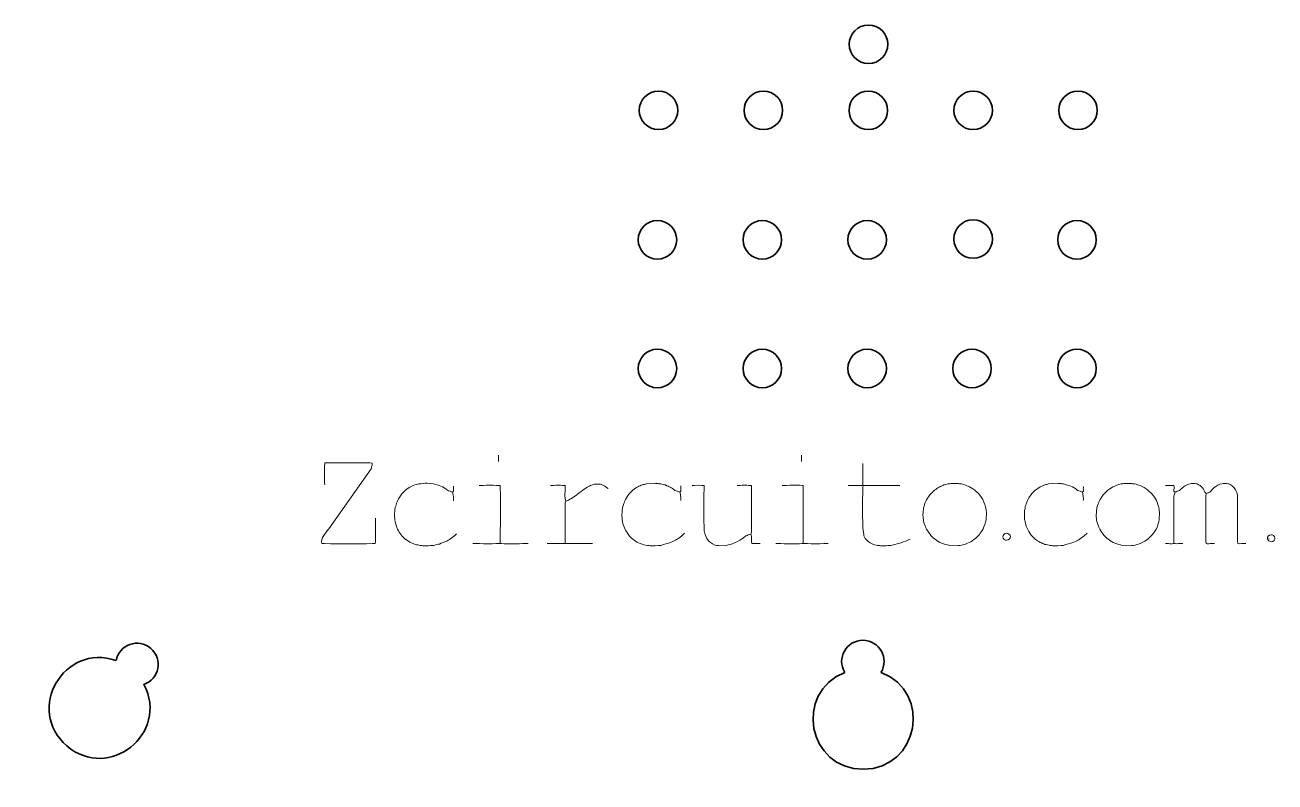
# Model space of a CAD drawing. Header units: millimetres. Extents: x -142 to 80, y -99 to 99.
# Drawn here: x -82.96 to -50.5, y 33.03 to 52.67 of the extents above; entities that cross this region are included whole.
import ezdxf

# ---------------------------------------------------------------- set-up
doc = ezdxf.new("R2010")
doc.units = ezdxf.units.MM
doc.header["$MEASUREMENT"] = 0
doc.layers.add('Layer 1', color=7, linetype='Continuous')

msp = doc.modelspace()

# ---------------------------------------------------------------- linework, layer by layer
at = {"layer": 'Layer 1', "color": 5, "lineweight": 35}
for points, knots in [([(-61.0574, 52.6717), (-61.3336, 52.6715), (-61.5573, 52.4476), (-61.5571, 52.1714), (-61.5571, 52.1714), (-61.5569, 51.8953), (-61.3329, 51.6716), (-61.0567, 51.6718), (-61.0567, 51.6718), (-60.7805, 51.6719), (-60.5568, 51.896), (-60.557, 52.1721), (-60.557, 52.1721), (-60.5572, 52.4483), (-60.7812, 52.6718), (-61.0574, 52.6717)], [0, 0, 0, 0, 0.2, 0.2, 0.2, 0.2, 0.4, 0.4, 0.4, 0.4, 0.6, 0.6, 0.6, 0.6, 1, 1, 1, 1]), ([(-66.5098, 49.957), (-66.2337, 49.957), (-66.0098, 50.1809), (-66.0098, 50.457), (-66.0098, 50.457), (-66.0098, 50.7332), (-66.2337, 50.957), (-66.5098, 50.957), (-66.5098, 50.957), (-66.786, 50.957), (-67.0098, 50.7332), (-67.0098, 50.457), (-67.0098, 50.457), (-67.0098, 50.1809), (-66.786, 49.957), (-66.5098, 49.957)], [0, 0, 0, 0, 0.2, 0.2, 0.2, 0.2, 0.4, 0.4, 0.4, 0.4, 0.6, 0.6, 0.6, 0.6, 1, 1, 1, 1]), ([(-63.7864, 49.957), (-63.5103, 49.957), (-63.2864, 50.1809), (-63.2864, 50.457), (-63.2864, 50.457), (-63.2864, 50.7332), (-63.5103, 50.957), (-63.7864, 50.957), (-63.7864, 50.957), (-64.0625, 50.957), (-64.2864, 50.7332), (-64.2864, 50.457), (-64.2864, 50.457), (-64.2864, 50.1809), (-64.0625, 49.957), (-63.7864, 49.957)], [0, 0, 0, 0, 0.2, 0.2, 0.2, 0.2, 0.4, 0.4, 0.4, 0.4, 0.6, 0.6, 0.6, 0.6, 1, 1, 1, 1]), ([(-61.063, 49.957), (-60.7869, 49.957), (-60.563, 50.1809), (-60.563, 50.457), (-60.563, 50.457), (-60.563, 50.7332), (-60.7869, 50.957), (-61.063, 50.957), (-61.063, 50.957), (-61.3391, 50.957), (-61.563, 50.7332), (-61.563, 50.457), (-61.563, 50.457), (-61.563, 50.1809), (-61.3391, 49.957), (-61.063, 49.957)], [0, 0, 0, 0, 0.2, 0.2, 0.2, 0.2, 0.4, 0.4, 0.4, 0.4, 0.6, 0.6, 0.6, 0.6, 1, 1, 1, 1]), ([(-58.3395, 49.957), (-58.0633, 49.957), (-57.8395, 50.1809), (-57.8395, 50.457), (-57.8395, 50.457), (-57.8395, 50.7332), (-58.0633, 50.957), (-58.3395, 50.957), (-58.3395, 50.957), (-58.6157, 50.957), (-58.8396, 50.7332), (-58.8396, 50.457), (-58.8396, 50.457), (-58.8396, 50.1809), (-58.6157, 49.957), (-58.3395, 49.957)], [0, 0, 0, 0, 0.2, 0.2, 0.2, 0.2, 0.4, 0.4, 0.4, 0.4, 0.6, 0.6, 0.6, 0.6, 1, 1, 1, 1]), ([(-55.6161, 49.957), (-55.3399, 49.957), (-55.116, 50.1809), (-55.116, 50.457), (-55.116, 50.457), (-55.116, 50.7332), (-55.3399, 50.957), (-55.6161, 50.957), (-55.6161, 50.957), (-55.8922, 50.957), (-56.116, 50.7332), (-56.116, 50.457), (-56.116, 50.457), (-56.116, 50.1809), (-55.8922, 49.957), (-55.6161, 49.957)], [0, 0, 0, 0, 0.2, 0.2, 0.2, 0.2, 0.4, 0.4, 0.4, 0.4, 0.6, 0.6, 0.6, 0.6, 1, 1, 1, 1]), ([(-66.5379, 46.5968), (-66.2618, 46.5968), (-66.038, 46.8206), (-66.038, 47.0968), (-66.038, 47.0968), (-66.038, 47.3729), (-66.2618, 47.5968), (-66.5379, 47.5968), (-66.5379, 47.5968), (-66.8141, 47.5968), (-67.0379, 47.3729), (-67.0379, 47.0968), (-67.0379, 47.0968), (-67.0379, 46.8206), (-66.8141, 46.5968), (-66.5379, 46.5968)], [0, 0, 0, 0, 0.2, 0.2, 0.2, 0.2, 0.4, 0.4, 0.4, 0.4, 0.6, 0.6, 0.6, 0.6, 1, 1, 1, 1]), ([(-63.8145, 46.5968), (-63.5384, 46.5968), (-63.3145, 46.8206), (-63.3145, 47.0968), (-63.3145, 47.0968), (-63.3145, 47.3729), (-63.5384, 47.5968), (-63.8145, 47.5968), (-63.8145, 47.5968), (-64.0907, 47.5968), (-64.3145, 47.3729), (-64.3145, 47.0968), (-64.3145, 47.0968), (-64.3145, 46.8206), (-64.0907, 46.5968), (-63.8145, 46.5968)], [0, 0, 0, 0, 0.2, 0.2, 0.2, 0.2, 0.4, 0.4, 0.4, 0.4, 0.6, 0.6, 0.6, 0.6, 1, 1, 1, 1]), ([(-61.0911, 46.5968), (-60.8149, 46.5968), (-60.5911, 46.8206), (-60.5911, 47.0968), (-60.5911, 47.0968), (-60.5911, 47.3729), (-60.8149, 47.5968), (-61.0911, 47.5968), (-61.0911, 47.5968), (-61.3672, 47.5968), (-61.5911, 47.3729), (-61.5911, 47.0968), (-61.5911, 47.0968), (-61.5911, 46.8206), (-61.3672, 46.5968), (-61.0911, 46.5968)], [0, 0, 0, 0, 0.2, 0.2, 0.2, 0.2, 0.4, 0.4, 0.4, 0.4, 0.6, 0.6, 0.6, 0.6, 1, 1, 1, 1]), ([(-58.3395, 46.6167), (-58.0633, 46.6167), (-57.8395, 46.8406), (-57.8395, 47.1167), (-57.8395, 47.1167), (-57.8395, 47.3928), (-58.0633, 47.6167), (-58.3395, 47.6167), (-58.3395, 47.6167), (-58.6157, 47.6167), (-58.8396, 47.3928), (-58.8396, 47.1167), (-58.8396, 47.1167), (-58.8396, 46.8406), (-58.6157, 46.6167), (-58.3395, 46.6167)], [0, 0, 0, 0, 0.2, 0.2, 0.2, 0.2, 0.4, 0.4, 0.4, 0.4, 0.6, 0.6, 0.6, 0.6, 1, 1, 1, 1]), ([(-55.6442, 46.5968), (-55.368, 46.5968), (-55.1441, 46.8206), (-55.1441, 47.0968), (-55.1441, 47.0968), (-55.1441, 47.3729), (-55.368, 47.5968), (-55.6442, 47.5968), (-55.6442, 47.5968), (-55.9203, 47.5968), (-56.1442, 47.3729), (-56.1442, 47.0968), (-56.1442, 47.0968), (-56.1442, 46.8206), (-55.9203, 46.5968), (-55.6442, 46.5968)], [0, 0, 0, 0, 0.2, 0.2, 0.2, 0.2, 0.4, 0.4, 0.4, 0.4, 0.6, 0.6, 0.6, 0.6, 1, 1, 1, 1]), ([(-66.5379, 43.2565), (-66.2618, 43.2565), (-66.038, 43.4803), (-66.038, 43.7565), (-66.038, 43.7565), (-66.038, 44.0326), (-66.2618, 44.2564), (-66.5379, 44.2564), (-66.5379, 44.2564), (-66.8141, 44.2564), (-67.0379, 44.0326), (-67.0379, 43.7565), (-67.0379, 43.7565), (-67.0379, 43.4803), (-66.8141, 43.2565), (-66.5379, 43.2565)], [0, 0, 0, 0, 0.2, 0.2, 0.2, 0.2, 0.4, 0.4, 0.4, 0.4, 0.6, 0.6, 0.6, 0.6, 1, 1, 1, 1]), ([(-63.8145, 43.2565), (-63.5384, 43.2565), (-63.3145, 43.4803), (-63.3145, 43.7565), (-63.3145, 43.7565), (-63.3145, 44.0326), (-63.5384, 44.2564), (-63.8145, 44.2564), (-63.8145, 44.2564), (-64.0907, 44.2564), (-64.3145, 44.0326), (-64.3145, 43.7565), (-64.3145, 43.7565), (-64.3145, 43.4803), (-64.0907, 43.2565), (-63.8145, 43.2565)], [0, 0, 0, 0, 0.2, 0.2, 0.2, 0.2, 0.4, 0.4, 0.4, 0.4, 0.6, 0.6, 0.6, 0.6, 1, 1, 1, 1]), ([(-61.0911, 43.2565), (-60.8149, 43.2565), (-60.5911, 43.4803), (-60.5911, 43.7565), (-60.5911, 43.7565), (-60.5911, 44.0326), (-60.8149, 44.2564), (-61.0911, 44.2564), (-61.0911, 44.2564), (-61.3672, 44.2564), (-61.5911, 44.0326), (-61.5911, 43.7565), (-61.5911, 43.7565), (-61.5911, 43.4803), (-61.3672, 43.2565), (-61.0911, 43.2565)], [0, 0, 0, 0, 0.2, 0.2, 0.2, 0.2, 0.4, 0.4, 0.4, 0.4, 0.6, 0.6, 0.6, 0.6, 1, 1, 1, 1]), ([(-58.3676, 43.2565), (-58.0914, 43.2565), (-57.8676, 43.4803), (-57.8676, 43.7565), (-57.8676, 43.7565), (-57.8676, 44.0326), (-58.0914, 44.2564), (-58.3676, 44.2564), (-58.3676, 44.2564), (-58.6438, 44.2564), (-58.8677, 44.0326), (-58.8677, 43.7565), (-58.8677, 43.7565), (-58.8677, 43.4803), (-58.6438, 43.2565), (-58.3676, 43.2565)], [0, 0, 0, 0, 0.2, 0.2, 0.2, 0.2, 0.4, 0.4, 0.4, 0.4, 0.6, 0.6, 0.6, 0.6, 1, 1, 1, 1]), ([(-55.6442, 43.2565), (-55.368, 43.2565), (-55.1441, 43.4803), (-55.1441, 43.7565), (-55.1441, 43.7565), (-55.1441, 44.0326), (-55.368, 44.2564), (-55.6442, 44.2564), (-55.6442, 44.2564), (-55.9203, 44.2564), (-56.1442, 44.0326), (-56.1442, 43.7565), (-56.1442, 43.7565), (-56.1442, 43.4803), (-55.9203, 43.2565), (-55.6442, 43.2565)], [0, 0, 0, 0, 0.2, 0.2, 0.2, 0.2, 0.4, 0.4, 0.4, 0.4, 0.6, 0.6, 0.6, 0.6, 1, 1, 1, 1]), ([(-80.5944, 36.1757), (-81.9502, 36.6501), (-82.9605, 34.8996), (-81.8715, 33.963), (-81.8715, 33.963), (-80.7825, 33.0264), (-79.2029, 34.2873), (-79.8749, 35.5569), (-79.8749, 35.5569), (-79.4729, 35.6947), (-79.3724, 36.217), (-79.6947, 36.4941), (-79.6947, 36.4941), (-80.0169, 36.7712), (-80.5182, 36.5938), (-80.5944, 36.1757)], [0, 0, 0, 0, 0.2, 0.2, 0.2, 0.2, 0.4, 0.4, 0.4, 0.4, 0.6, 0.6, 0.6, 0.6, 1, 1, 1, 1]), ([(-60.7338, 35.8674), (-60.5108, 36.2333), (-60.7734, 36.7025), (-61.202, 36.7036), (-61.202, 36.7036), (-61.6305, 36.7048), (-61.8958, 36.2371), (-61.6747, 35.87)], [0, 0, 0, 0, 0.3333333, 0.3333333, 0.3333333, 0.3333333, 1, 1, 1, 1]), ([(-60.7292, 35.87), (-59.3864, 35.3529), (-59.7539, 33.3607), (-61.1927, 33.3568), (-61.1927, 33.3568), (-62.6317, 33.3529), (-63.01, 35.3431), (-61.6701, 35.8674)], [0, 0, 0, 0, 0.3333333, 0.3333333, 0.3333333, 0.3333333, 1, 1, 1, 1])]:
    msp.add_open_spline(points, degree=3, knots=knots, dxfattribs=at)
at = {"layer": 'Layer 1', "color": 1, "lineweight": 20}
for points, knots in [([(-73.8616, 39.8713), (-73.8616, 39.7811), (-73.8513, 39.2594), (-73.8673, 39.2183), (-73.8673, 39.2183), (-73.8992, 39.2059), (-75.2208, 39.2059), (-75.2527, 39.2183), (-75.2527, 39.2183), (-75.2979, 39.3348), (-75.1355, 39.5142), (-75.0748, 39.5987), (-75.0748, 39.5987), (-75.0748, 39.5987), (-73.9695, 41.1545), (-73.9695, 41.1545), (-73.9695, 41.1545), (-73.9676, 41.1794), (-73.9545, 41.2273), (-73.9468, 41.2511), (-73.9468, 41.2511), (-73.9468, 41.2511), (-73.9468, 41.3022), (-73.9468, 41.3022), (-73.9468, 41.3022), (-73.9945, 41.3207), (-75.0278, 41.3078), (-75.1732, 41.3078), (-75.1732, 41.3078), (-75.1904, 41.2637), (-75.1789, 40.8252), (-75.1789, 40.74)], [0, 0, 0, 0, 0.1111111, 0.1111111, 0.1111111, 0.1111111, 0.2222222, 0.2222222, 0.2222222, 0.2222222, 0.3333333, 0.3333333, 0.3333333, 0.3333333, 0.4444444, 0.4444444, 0.4444444, 0.4444444, 0.5555556, 0.5555556, 0.5555556, 0.5555556, 0.6666667, 0.6666667, 0.6666667, 0.6666667, 0.7777778, 0.7777778, 0.7777778, 0.7777778, 1, 1, 1, 1]), ([(-61.5857, 40.723), (-61.5857, 40.723), (-61.2053, 40.723), (-61.2053, 40.723), (-61.2053, 40.723), (-61.2053, 40.723), (-61.2053, 41.2908), (-61.2053, 41.2908)], [0, 0, 0, 0, 0.3333333, 0.3333333, 0.3333333, 0.3333333, 1, 1, 1, 1]), ([(-71.755, 39.4682), (-71.7864, 39.4169), (-71.9421, 39.3138), (-71.9935, 39.288), (-71.9935, 39.288), (-72.0574, 39.2559), (-72.1455, 39.2315), (-72.1979, 39.2013), (-72.1979, 39.2013), (-72.231, 39.1987), (-72.3193, 39.1776), (-72.3512, 39.1672), (-72.3512, 39.1672), (-72.3512, 39.1672), (-72.4364, 39.1615), (-72.4364, 39.1615), (-72.4364, 39.1615), (-72.4804, 39.1473), (-72.5825, 39.1559), (-72.6351, 39.1559), (-72.6351, 39.1559), (-72.6604, 39.164), (-72.6699, 39.1615), (-72.6976, 39.1615), (-72.6976, 39.1615), (-72.7378, 39.1746), (-72.7864, 39.1799), (-72.8282, 39.1918), (-72.8282, 39.1918), (-72.8717, 39.2043), (-72.9272, 39.2389), (-72.9645, 39.2467), (-72.9645, 39.2467), (-72.9645, 39.2467), (-73.1064, 39.3489), (-73.1064, 39.3489), (-73.1064, 39.3489), (-73.1868, 39.4152), (-73.2582, 39.5267), (-73.3009, 39.6215), (-73.3009, 39.6215), (-73.3235, 39.6718), (-73.3471, 39.7682), (-73.3562, 39.8259), (-73.3562, 39.8259), (-73.3562, 39.8259), (-73.3619, 39.9394), (-73.3619, 39.9394), (-73.3619, 39.9394), (-73.3619, 39.9394), (-73.3619, 39.9735), (-73.3619, 39.9735), (-73.3619, 39.9735), (-73.3617, 39.9748), (-73.3626, 40.0436), (-73.3562, 40.0814), (-73.3562, 40.0814), (-73.3562, 40.0814), (-73.3449, 40.1552), (-73.3449, 40.1552), (-73.3449, 40.1552), (-73.2893, 40.3265), (-73.2787, 40.3531), (-73.1746, 40.5072), (-73.1746, 40.5072), (-73.1746, 40.5072), (-73.0837, 40.5981), (-73.0837, 40.5981), (-73.0837, 40.5981), (-73.0403, 40.6274), (-72.9791, 40.6843), (-72.9304, 40.6946), (-72.9304, 40.6946), (-72.8754, 40.735), (-72.7949, 40.7409), (-72.7317, 40.7627), (-72.7317, 40.7627), (-72.6583, 40.7694), (-72.5908, 40.7798), (-72.5159, 40.7798), (-72.5159, 40.7798), (-72.5159, 40.7798), (-72.4251, 40.7741), (-72.4251, 40.7741), (-72.4251, 40.7741), (-72.4251, 40.7741), (-72.3512, 40.7627), (-72.3512, 40.7627), (-72.3512, 40.7627), (-72.2203, 40.7203), (-72.1034, 40.7056), (-71.9935, 40.5981), (-71.9935, 40.5981), (-71.9558, 40.5844), (-71.8909, 40.559), (-71.8572, 40.5527), (-71.8572, 40.5527), (-71.8435, 40.5605), (-71.8478, 40.5564), (-71.8345, 40.5697), (-71.8345, 40.5697), (-71.8345, 40.5697), (-71.8345, 40.706), (-71.8345, 40.706)], [0, 0, 0, 0, 0.037037, 0.037037, 0.037037, 0.037037, 0.0740741, 0.0740741, 0.0740741, 0.0740741, 0.1111111, 0.1111111, 0.1111111, 0.1111111, 0.1481481, 0.1481481, 0.1481481, 0.1481481, 0.1851852, 0.1851852, 0.1851852, 0.1851852, 0.2222222, 0.2222222, 0.2222222, 0.2222222, 0.2592593, 0.2592593, 0.2592593, 0.2592593, 0.2962963, 0.2962963, 0.2962963, 0.2962963, 0.3333333, 0.3333333, 0.3333333, 0.3333333, 0.3703704, 0.3703704, 0.3703704, 0.3703704, 0.4074074, 0.4074074, 0.4074074, 0.4074074, 0.4444444, 0.4444444, 0.4444444, 0.4444444, 0.4814815, 0.4814815, 0.4814815, 0.4814815, 0.5185185, 0.5185185, 0.5185185, 0.5185185, 0.5555556, 0.5555556, 0.5555556, 0.5555556, 0.5925926, 0.5925926, 0.5925926, 0.5925926, 0.6296296, 0.6296296, 0.6296296, 0.6296296, 0.6666667, 0.6666667, 0.6666667, 0.6666667, 0.7037037, 0.7037037, 0.7037037, 0.7037037, 0.7407407, 0.7407407, 0.7407407, 0.7407407, 0.7777778, 0.7777778, 0.7777778, 0.7777778, 0.8148148, 0.8148148, 0.8148148, 0.8148148, 0.8518519, 0.8518519, 0.8518519, 0.8518519, 0.8888889, 0.8888889, 0.8888889, 0.8888889, 0.9259259, 0.9259259, 0.9259259, 0.9259259, 1, 1, 1, 1]), ([(-71.3292, 39.2183), (-71.308, 39.2183), (-71.3187, 39.2179), (-71.3065, 39.2126), (-71.3065, 39.2126), (-71.2854, 39.2195), (-71.2902, 39.2183), (-71.2667, 39.2183), (-71.2667, 39.2183), (-71.2291, 39.2061), (-70.657, 39.2061), (-70.6194, 39.2183), (-70.6194, 39.2183), (-70.6194, 39.3854), (-70.6077, 40.6724), (-70.6251, 40.7173), (-70.6251, 40.7173), (-70.6684, 40.7341), (-71.0877, 40.723), (-71.1702, 40.723)], [0, 0, 0, 0, 0.1666667, 0.1666667, 0.1666667, 0.1666667, 0.3333333, 0.3333333, 0.3333333, 0.3333333, 0.5, 0.5, 0.5, 0.5, 0.6666667, 0.6666667, 0.6666667, 0.6666667, 1, 1, 1, 1]), ([(-67.8202, 40.6435), (-67.8636, 40.6697), (-67.9315, 40.7376), (-68.0132, 40.7514), (-68.0132, 40.7514), (-68.0569, 40.7588), (-68.1426, 40.7583), (-68.1836, 40.7514), (-68.1836, 40.7514), (-68.2028, 40.7447), (-68.2051, 40.7449), (-68.2233, 40.7344), (-68.2233, 40.7344), (-68.2629, 40.7313), (-68.2969, 40.7106), (-68.3312, 40.6946), (-68.3312, 40.6946), (-68.3937, 40.6634), (-68.5804, 40.5252), (-68.6435, 40.4732), (-68.6435, 40.4732), (-68.6435, 40.4732), (-68.7851, 40.3788), (-68.7851, 40.3788), (-68.7851, 40.3788), (-68.8223, 40.3659), (-68.878, 40.3214), (-68.916, 40.3142), (-68.916, 40.3142), (-68.9555, 40.358), (-68.9331, 40.6421), (-68.9331, 40.7173), (-68.9331, 40.7173), (-68.9745, 40.7334), (-69.2468, 40.723), (-69.3135, 40.723)], [0, 0, 0, 0, 0.1, 0.1, 0.1, 0.1, 0.2, 0.2, 0.2, 0.2, 0.3, 0.3, 0.3, 0.3, 0.4, 0.4, 0.4, 0.4, 0.5, 0.5, 0.5, 0.5, 0.6, 0.6, 0.6, 0.6, 0.7, 0.7, 0.7, 0.7, 0.8, 0.8, 0.8, 0.8, 1, 1, 1, 1]), ([(-65.8329, 39.4852), (-65.8329, 39.4852), (-65.9123, 39.4057), (-65.9123, 39.4057), (-65.9123, 39.4057), (-66.0183, 39.3341), (-66.062, 39.2993), (-66.1792, 39.2482), (-66.1792, 39.2482), (-66.2829, 39.2031), (-66.3531, 39.1992), (-66.4518, 39.1672), (-66.4518, 39.1672), (-66.5025, 39.1592), (-66.6887, 39.1493), (-66.73, 39.1559), (-66.73, 39.1559), (-66.7552, 39.164), (-66.7648, 39.1615), (-66.7924, 39.1615), (-66.7924, 39.1615), (-66.86, 39.1834), (-66.9136, 39.1847), (-66.9855, 39.2146), (-66.9855, 39.2146), (-67.0901, 39.2581), (-67.2079, 39.3401), (-67.2808, 39.4284), (-67.2808, 39.4284), (-67.3874, 39.5862), (-67.3887, 39.5943), (-67.4454, 39.7691), (-67.4454, 39.7691), (-67.4454, 39.7691), (-67.4454, 39.7975), (-67.4454, 39.7975), (-67.4454, 39.7975), (-67.4511, 39.8151), (-67.4511, 39.8253), (-67.4568, 39.8429), (-67.4568, 39.8429), (-67.4568, 39.8429), (-67.4624, 39.9849), (-67.4624, 39.9849), (-67.4624, 39.9849), (-67.4536, 40.0123), (-67.4568, 40.0392), (-67.4568, 40.07), (-67.4568, 40.07), (-67.4511, 40.0877), (-67.4511, 40.0978), (-67.4454, 40.1155), (-67.4454, 40.1155), (-67.4454, 40.1155), (-67.4454, 40.1438), (-67.4454, 40.1438), (-67.4454, 40.1438), (-67.3893, 40.3168), (-67.3839, 40.3381), (-67.2808, 40.4959), (-67.2808, 40.4959), (-67.222, 40.5682), (-67.131, 40.6457), (-67.048, 40.6874), (-67.048, 40.6874), (-67.0081, 40.7074), (-66.9636, 40.7199), (-66.9287, 40.74), (-66.9287, 40.74), (-66.8999, 40.7422), (-66.8534, 40.754), (-66.8265, 40.7627), (-66.8265, 40.7627), (-66.8265, 40.7627), (-66.6107, 40.7798), (-66.6107, 40.7798), (-66.6107, 40.7798), (-66.5829, 40.7707), (-66.5515, 40.7741), (-66.5199, 40.7741), (-66.5199, 40.7741), (-66.5023, 40.7684), (-66.4921, 40.7685), (-66.4745, 40.7627), (-66.4745, 40.7627), (-66.4745, 40.7627), (-66.4461, 40.7627), (-66.4461, 40.7627), (-66.4461, 40.7627), (-66.4175, 40.7535), (-66.3564, 40.7366), (-66.3268, 40.7344), (-66.3268, 40.7344), (-66.2349, 40.6813), (-66.1755, 40.6781), (-66.0827, 40.5924), (-66.0827, 40.5924), (-66.039, 40.5842), (-65.9864, 40.5553), (-65.9521, 40.5527), (-65.9521, 40.5527), (-65.9329, 40.5652), (-65.9424, 40.5559), (-65.9294, 40.5754), (-65.9294, 40.5754), (-65.9294, 40.5754), (-65.9294, 40.7116), (-65.9294, 40.7116)], [0, 0, 0, 0, 0.0357143, 0.0357143, 0.0357143, 0.0357143, 0.0714286, 0.0714286, 0.0714286, 0.0714286, 0.1071429, 0.1071429, 0.1071429, 0.1071429, 0.1428571, 0.1428571, 0.1428571, 0.1428571, 0.1785714, 0.1785714, 0.1785714, 0.1785714, 0.2142857, 0.2142857, 0.2142857, 0.2142857, 0.25, 0.25, 0.25, 0.25, 0.2857143, 0.2857143, 0.2857143, 0.2857143, 0.3214286, 0.3214286, 0.3214286, 0.3214286, 0.3571429, 0.3571429, 0.3571429, 0.3571429, 0.3928571, 0.3928571, 0.3928571, 0.3928571, 0.4285714, 0.4285714, 0.4285714, 0.4285714, 0.4642857, 0.4642857, 0.4642857, 0.4642857, 0.5, 0.5, 0.5, 0.5, 0.5357143, 0.5357143, 0.5357143, 0.5357143, 0.5714286, 0.5714286, 0.5714286, 0.5714286, 0.6071429, 0.6071429, 0.6071429, 0.6071429, 0.6428571, 0.6428571, 0.6428571, 0.6428571, 0.6785714, 0.6785714, 0.6785714, 0.6785714, 0.7142857, 0.7142857, 0.7142857, 0.7142857, 0.75, 0.75, 0.75, 0.75, 0.7857143, 0.7857143, 0.7857143, 0.7857143, 0.8214286, 0.8214286, 0.8214286, 0.8214286, 0.8571429, 0.8571429, 0.8571429, 0.8571429, 0.8928571, 0.8928571, 0.8928571, 0.8928571, 0.9285714, 0.9285714, 0.9285714, 0.9285714, 1, 1, 1, 1]), ([(-64.4701, 40.723), (-64.4042, 40.723), (-64.1365, 40.7333), (-64.0954, 40.7173), (-64.0954, 40.7173), (-64.0954, 40.7173), (-64.0954, 39.5136), (-64.0954, 39.5136), (-64.0954, 39.5136), (-64.1019, 39.4946), (-64.1086, 39.4769), (-64.1124, 39.4568), (-64.1124, 39.4568), (-64.1577, 39.4482), (-64.1977, 39.4256), (-64.243, 39.4171), (-64.243, 39.4171), (-64.2637, 39.4076), (-64.3739, 39.2797), (-64.6178, 39.1975), (-64.6178, 39.1975), (-64.667, 39.1809), (-64.7132, 39.1766), (-64.7597, 39.1615), (-64.7597, 39.1615), (-64.7597, 39.1615), (-64.9357, 39.1559), (-64.9357, 39.1559), (-64.9357, 39.1559), (-64.9602, 39.1638), (-64.9657, 39.1615), (-64.9925, 39.1615), (-64.9925, 39.1615), (-65.0589, 39.172), (-65.1592, 39.2213), (-65.2083, 39.2808), (-65.2083, 39.2808), (-65.2756, 39.3624), (-65.306, 39.4477), (-65.3218, 39.5476), (-65.3218, 39.5476), (-65.3218, 39.5476), (-65.3218, 39.6044), (-65.3218, 39.6044), (-65.3218, 39.6044), (-65.3431, 39.6701), (-65.3275, 40.5681), (-65.3275, 40.7173), (-65.3275, 40.7173), (-65.3699, 40.7338), (-65.5784, 40.723), (-65.6398, 40.723)], [0, 0, 0, 0, 0.0714286, 0.0714286, 0.0714286, 0.0714286, 0.1428571, 0.1428571, 0.1428571, 0.1428571, 0.2142857, 0.2142857, 0.2142857, 0.2142857, 0.2857143, 0.2857143, 0.2857143, 0.2857143, 0.3571429, 0.3571429, 0.3571429, 0.3571429, 0.4285714, 0.4285714, 0.4285714, 0.4285714, 0.5, 0.5, 0.5, 0.5, 0.5714286, 0.5714286, 0.5714286, 0.5714286, 0.6428571, 0.6428571, 0.6428571, 0.6428571, 0.7142857, 0.7142857, 0.7142857, 0.7142857, 0.7857143, 0.7857143, 0.7857143, 0.7857143, 0.8571429, 0.8571429, 0.8571429, 0.8571429, 1, 1, 1, 1]), ([(-62.1081, 39.2183), (-62.1423, 39.2072), (-62.7208, 39.2071), (-62.7497, 39.2183), (-62.7497, 39.2183), (-62.7497, 39.2183), (-62.7497, 40.7173), (-62.7497, 40.7173), (-62.7497, 40.7173), (-62.7932, 40.7342), (-63.2173, 40.723), (-63.3005, 40.723)], [0, 0, 0, 0, 0.25, 0.25, 0.25, 0.25, 0.5, 0.5, 0.5, 0.5, 1, 1, 1, 1]), ([(-59.9788, 39.3319), (-60.0618, 39.2875), (-60.1161, 39.2633), (-60.2059, 39.2335), (-60.2059, 39.2335), (-60.2059, 39.2335), (-60.4728, 39.1672), (-60.4728, 39.1672), (-60.4728, 39.1672), (-60.4728, 39.1672), (-60.558, 39.1615), (-60.558, 39.1615), (-60.558, 39.1615), (-60.6003, 39.1478), (-60.695, 39.1559), (-60.7453, 39.1559), (-60.7453, 39.1559), (-60.7706, 39.164), (-60.7801, 39.1615), (-60.8078, 39.1615), (-60.8078, 39.1615), (-60.8219, 39.1661), (-60.8334, 39.1683), (-60.8475, 39.1729), (-60.8475, 39.1729), (-60.9215, 39.1745), (-61.0036, 39.2247), (-61.0633, 39.2637), (-61.0633, 39.2637), (-61.0633, 39.2637), (-61.1201, 39.3205), (-61.1201, 39.3205), (-61.1201, 39.3205), (-61.1457, 39.3597), (-61.1788, 39.3971), (-61.1825, 39.4454), (-61.1825, 39.4454), (-61.1825, 39.4454), (-61.1996, 39.559), (-61.1996, 39.559), (-61.1996, 39.559), (-61.2134, 39.6015), (-61.2121, 40.6906), (-61.1996, 40.723), (-61.1996, 40.723), (-61.1996, 40.723), (-60.2457, 40.723), (-60.2457, 40.723)], [0, 0, 0, 0, 0.0769231, 0.0769231, 0.0769231, 0.0769231, 0.1538462, 0.1538462, 0.1538462, 0.1538462, 0.2307692, 0.2307692, 0.2307692, 0.2307692, 0.3076923, 0.3076923, 0.3076923, 0.3076923, 0.3846154, 0.3846154, 0.3846154, 0.3846154, 0.4615385, 0.4615385, 0.4615385, 0.4615385, 0.5384615, 0.5384615, 0.5384615, 0.5384615, 0.6153846, 0.6153846, 0.6153846, 0.6153846, 0.6923077, 0.6923077, 0.6923077, 0.6923077, 0.7692308, 0.7692308, 0.7692308, 0.7692308, 0.8461538, 0.8461538, 0.8461538, 0.8461538, 1, 1, 1, 1]), ([(-58.9227, 40.7741), (-58.9712, 40.7584), (-58.9841, 40.7647), (-58.9965, 40.7627), (-58.9965, 40.7627), (-59.025, 40.7535), (-59.0752, 40.7366), (-59.1044, 40.7344), (-59.1044, 40.7344), (-59.1353, 40.7165), (-59.1865, 40.6952), (-59.2236, 40.676), (-59.2236, 40.676), (-59.2724, 40.6508), (-59.2983, 40.6282), (-59.3429, 40.5981), (-59.3429, 40.5981), (-59.3429, 40.5981), (-59.4621, 40.4788), (-59.4621, 40.4788), (-59.4621, 40.4788), (-59.5107, 40.4069), (-59.5353, 40.3726), (-59.5757, 40.2971), (-59.5757, 40.2971), (-59.5993, 40.2463), (-59.6086, 40.1963), (-59.6268, 40.1438), (-59.6268, 40.1438), (-59.6268, 40.1438), (-59.6268, 40.1155), (-59.6268, 40.1155), (-59.6268, 40.1155), (-59.6325, 40.0978), (-59.6324, 40.0877), (-59.6381, 40.07), (-59.6381, 40.07), (-59.6381, 40.07), (-59.6381, 40.0019), (-59.6381, 40.0019), (-59.6381, 40.0019), (-59.6461, 39.9774), (-59.6438, 39.9719), (-59.6438, 39.9451), (-59.6438, 39.9451), (-59.6351, 39.9181), (-59.6381, 39.8957), (-59.6381, 39.8656), (-59.6381, 39.8656), (-59.6324, 39.848), (-59.6325, 39.8378), (-59.6268, 39.8202), (-59.6268, 39.8202), (-59.6268, 39.8202), (-59.6268, 39.7918), (-59.6268, 39.7918), (-59.6268, 39.7918), (-59.5744, 39.6303), (-59.566, 39.6079), (-59.4678, 39.4625), (-59.4678, 39.4625), (-59.39, 39.3682), (-59.2729, 39.2692), (-59.1612, 39.224), (-59.1612, 39.224), (-59.0805, 39.1913), (-59.0329, 39.1862), (-58.9568, 39.1615), (-58.9568, 39.1615), (-58.9568, 39.1615), (-58.7467, 39.1559), (-58.7467, 39.1559), (-58.7467, 39.1559), (-58.7214, 39.164), (-58.7119, 39.1615), (-58.6842, 39.1615), (-58.6842, 39.1615), (-58.613, 39.1846), (-58.5612, 39.1887), (-58.4855, 39.2202), (-58.4855, 39.2202), (-58.3804, 39.2639), (-58.255, 39.3578), (-58.1789, 39.4511), (-58.1789, 39.4511), (-58.1445, 39.502), (-58.1116, 39.5383), (-58.0823, 39.5931), (-58.0823, 39.5931), (-58.0537, 39.6505), (-58.0129, 39.7678), (-58.0028, 39.8315), (-58.0028, 39.8315), (-58.0028, 39.8315), (-57.9972, 40.0416), (-57.9972, 40.0416), (-57.9972, 40.0416), (-58.0051, 40.0661), (-58.0028, 40.0716), (-58.0028, 40.0984), (-58.0028, 40.0984), (-58.0297, 40.2685), (-58.1239, 40.4531), (-58.2584, 40.564), (-58.2584, 40.564), (-58.2762, 40.5761), (-58.2818, 40.5818), (-58.2981, 40.5981), (-58.2981, 40.5981), (-58.4583, 40.7063), (-58.4682, 40.7056), (-58.6445, 40.7627), (-58.6445, 40.7627), (-58.6445, 40.7627), (-58.6729, 40.7627), (-58.6729, 40.7627), (-58.6729, 40.7627), (-58.6905, 40.7685), (-58.7006, 40.7684), (-58.7183, 40.7741), (-58.7183, 40.7741), (-58.7535, 40.7797), (-58.8792, 40.7741), (-58.9227, 40.7741)], [0, 0, 0, 0, 0.03125, 0.03125, 0.03125, 0.03125, 0.0625, 0.0625, 0.0625, 0.0625, 0.09375, 0.09375, 0.09375, 0.09375, 0.125, 0.125, 0.125, 0.125, 0.15625, 0.15625, 0.15625, 0.15625, 0.1875, 0.1875, 0.1875, 0.1875, 0.21875, 0.21875, 0.21875, 0.21875, 0.25, 0.25, 0.25, 0.25, 0.28125, 0.28125, 0.28125, 0.28125, 0.3125, 0.3125, 0.3125, 0.3125, 0.34375, 0.34375, 0.34375, 0.34375, 0.375, 0.375, 0.375, 0.375, 0.40625, 0.40625, 0.40625, 0.40625, 0.4375, 0.4375, 0.4375, 0.4375, 0.46875, 0.46875, 0.46875, 0.46875, 0.5, 0.5, 0.5, 0.5, 0.53125, 0.53125, 0.53125, 0.53125, 0.5625, 0.5625, 0.5625, 0.5625, 0.59375, 0.59375, 0.59375, 0.59375, 0.625, 0.625, 0.625, 0.625, 0.65625, 0.65625, 0.65625, 0.65625, 0.6875, 0.6875, 0.6875, 0.6875, 0.71875, 0.71875, 0.71875, 0.71875, 0.75, 0.75, 0.75, 0.75, 0.78125, 0.78125, 0.78125, 0.78125, 0.8125, 0.8125, 0.8125, 0.8125, 0.84375, 0.84375, 0.84375, 0.84375, 0.875, 0.875, 0.875, 0.875, 0.90625, 0.90625, 0.90625, 0.90625, 0.9375, 0.9375, 0.9375, 0.9375, 1, 1, 1, 1]), ([(-55.3796, 39.4852), (-55.3796, 39.4852), (-55.4534, 39.4114), (-55.4534, 39.4114), (-55.4534, 39.4114), (-55.5576, 39.3409), (-55.6078, 39.2953), (-55.726, 39.2481), (-55.726, 39.2481), (-55.8301, 39.2065), (-55.9005, 39.199), (-55.9985, 39.1672), (-55.9985, 39.1672), (-56.0492, 39.1592), (-56.2355, 39.1493), (-56.2767, 39.1559), (-56.2767, 39.1559), (-56.302, 39.164), (-56.3115, 39.1615), (-56.3392, 39.1615), (-56.3392, 39.1615), (-56.3676, 39.1708), (-56.4452, 39.1876), (-56.4755, 39.1899), (-56.4755, 39.1899), (-56.5111, 39.2105), (-56.5594, 39.2247), (-56.6004, 39.2452), (-56.6004, 39.2452), (-56.6523, 39.2711), (-56.6782, 39.2944), (-56.7253, 39.3262), (-56.7253, 39.3262), (-56.7253, 39.3262), (-56.8332, 39.4341), (-56.8332, 39.4341), (-56.8332, 39.4341), (-56.9373, 39.5882), (-56.9373, 39.5998), (-56.9922, 39.7691), (-56.9922, 39.7691), (-56.9922, 39.7691), (-56.9922, 39.7918), (-56.9922, 39.7918), (-56.9922, 39.7918), (-56.9979, 39.8094), (-56.9978, 39.8196), (-57.0035, 39.8372), (-57.0035, 39.8372), (-57.0035, 39.8372), (-57.0092, 39.9905), (-57.0092, 39.9905), (-57.0092, 39.9905), (-57.0003, 40.018), (-57.0035, 40.0448), (-57.0035, 40.0757), (-57.0035, 40.0757), (-56.9978, 40.0933), (-56.9979, 40.1035), (-56.9922, 40.1211), (-56.9922, 40.1211), (-56.9922, 40.1211), (-56.9922, 40.1438), (-56.9922, 40.1438), (-56.9922, 40.1438), (-56.9816, 40.2107), (-56.9142, 40.3725), (-56.8786, 40.4277), (-56.8786, 40.4277), (-56.859, 40.4582), (-56.773, 40.5615), (-56.7423, 40.5867), (-56.7423, 40.5867), (-56.7423, 40.5867), (-56.6004, 40.6889), (-56.6004, 40.6889), (-56.6004, 40.6889), (-56.5822, 40.6928), (-56.493, 40.7299), (-56.4755, 40.74), (-56.4755, 40.74), (-56.4493, 40.742), (-56.4032, 40.7543), (-56.3789, 40.7627), (-56.3789, 40.7627), (-56.3789, 40.7627), (-56.1575, 40.7798), (-56.1575, 40.7798), (-56.1575, 40.7798), (-56.104, 40.7713), (-56.0785, 40.7752), (-56.0383, 40.7684), (-56.0383, 40.7684), (-56.0158, 40.7611), (-56.0176, 40.7627), (-55.9928, 40.7627), (-55.9928, 40.7627), (-55.8492, 40.7162), (-55.7525, 40.706), (-55.6294, 40.5924), (-55.6294, 40.5924), (-55.5893, 40.5848), (-55.5331, 40.5553), (-55.4988, 40.5527), (-55.4988, 40.5527), (-55.4797, 40.5652), (-55.4892, 40.5559), (-55.4761, 40.5754), (-55.4761, 40.5754), (-55.4761, 40.6017), (-55.4728, 40.6146), (-55.4818, 40.6378), (-55.4818, 40.6378), (-55.4739, 40.6623), (-55.4723, 40.6702), (-55.4818, 40.6946)], [0, 0, 0, 0, 0.0333333, 0.0333333, 0.0333333, 0.0333333, 0.0666667, 0.0666667, 0.0666667, 0.0666667, 0.1, 0.1, 0.1, 0.1, 0.1333333, 0.1333333, 0.1333333, 0.1333333, 0.1666667, 0.1666667, 0.1666667, 0.1666667, 0.2, 0.2, 0.2, 0.2, 0.2333333, 0.2333333, 0.2333333, 0.2333333, 0.2666667, 0.2666667, 0.2666667, 0.2666667, 0.3, 0.3, 0.3, 0.3, 0.3333333, 0.3333333, 0.3333333, 0.3333333, 0.3666667, 0.3666667, 0.3666667, 0.3666667, 0.4, 0.4, 0.4, 0.4, 0.4333333, 0.4333333, 0.4333333, 0.4333333, 0.4666667, 0.4666667, 0.4666667, 0.4666667, 0.5, 0.5, 0.5, 0.5, 0.5333333, 0.5333333, 0.5333333, 0.5333333, 0.5666667, 0.5666667, 0.5666667, 0.5666667, 0.6, 0.6, 0.6, 0.6, 0.6333333, 0.6333333, 0.6333333, 0.6333333, 0.6666667, 0.6666667, 0.6666667, 0.6666667, 0.7, 0.7, 0.7, 0.7, 0.7333333, 0.7333333, 0.7333333, 0.7333333, 0.7666667, 0.7666667, 0.7666667, 0.7666667, 0.8, 0.8, 0.8, 0.8, 0.8333333, 0.8333333, 0.8333333, 0.8333333, 0.8666667, 0.8666667, 0.8666667, 0.8666667, 0.9, 0.9, 0.9, 0.9, 0.9333333, 0.9333333, 0.9333333, 0.9333333, 1, 1, 1, 1]), ([(-54.4257, 40.7741), (-54.4742, 40.7584), (-54.4871, 40.7647), (-54.4995, 40.7627), (-54.4995, 40.7627), (-54.6726, 40.7066), (-54.6887, 40.7043), (-54.8459, 40.5981), (-54.8459, 40.5981), (-54.8459, 40.5981), (-54.9651, 40.4788), (-54.9651, 40.4788), (-54.9651, 40.4788), (-55.0708, 40.3224), (-55.0705, 40.315), (-55.1298, 40.1438), (-55.1298, 40.1438), (-55.1298, 40.1438), (-55.1468, 39.9451), (-55.1468, 39.9451), (-55.1468, 39.9451), (-55.1468, 39.9451), (-55.1354, 39.8315), (-55.1354, 39.8315), (-55.1354, 39.8315), (-55.1158, 39.7155), (-55.0477, 39.5557), (-54.9708, 39.4625), (-54.9708, 39.4625), (-54.8926, 39.3678), (-54.7767, 39.2696), (-54.6642, 39.224), (-54.6642, 39.224), (-54.5835, 39.1913), (-54.5359, 39.1862), (-54.4598, 39.1615), (-54.4598, 39.1615), (-54.4598, 39.1615), (-54.2497, 39.1559), (-54.2497, 39.1559), (-54.2497, 39.1559), (-54.2244, 39.164), (-54.2149, 39.1615), (-54.1872, 39.1615), (-54.1872, 39.1615), (-54.1123, 39.1858), (-54.0685, 39.1888), (-53.9885, 39.2221), (-53.9885, 39.2221), (-53.8951, 39.2609), (-53.8715, 39.288), (-53.7898, 39.3432), (-53.7898, 39.3432), (-53.7028, 39.4149), (-53.6056, 39.5393), (-53.5645, 39.6385), (-53.5645, 39.6385), (-53.5348, 39.7103), (-53.5282, 39.7625), (-53.5058, 39.8315), (-53.5058, 39.8315), (-53.5058, 39.8315), (-53.5002, 40.036), (-53.5002, 40.036), (-53.5002, 40.036), (-53.5084, 40.0612), (-53.5058, 40.0707), (-53.5058, 40.0984), (-53.5058, 40.0984), (-53.5283, 40.1677), (-53.5331, 40.2179), (-53.5626, 40.2915), (-53.5626, 40.2915), (-53.6096, 40.4085), (-53.7032, 40.5173), (-53.8011, 40.5981), (-53.8011, 40.5981), (-53.8575, 40.6446), (-53.9309, 40.6897), (-53.9998, 40.7173), (-53.9998, 40.7173), (-54.0513, 40.738), (-54.0962, 40.7461), (-54.1475, 40.7627), (-54.1475, 40.7627), (-54.1475, 40.7627), (-54.1759, 40.7627), (-54.1759, 40.7627), (-54.1759, 40.7627), (-54.1935, 40.7685), (-54.2036, 40.7684), (-54.2213, 40.7741), (-54.2213, 40.7741), (-54.2565, 40.7797), (-54.3822, 40.7741), (-54.4257, 40.7741)], [0, 0, 0, 0, 0.04, 0.04, 0.04, 0.04, 0.08, 0.08, 0.08, 0.08, 0.12, 0.12, 0.12, 0.12, 0.16, 0.16, 0.16, 0.16, 0.2, 0.2, 0.2, 0.2, 0.24, 0.24, 0.24, 0.24, 0.28, 0.28, 0.28, 0.28, 0.32, 0.32, 0.32, 0.32, 0.36, 0.36, 0.36, 0.36, 0.4, 0.4, 0.4, 0.4, 0.44, 0.44, 0.44, 0.44, 0.48, 0.48, 0.48, 0.48, 0.52, 0.52, 0.52, 0.52, 0.56, 0.56, 0.56, 0.56, 0.6, 0.6, 0.6, 0.6, 0.64, 0.64, 0.64, 0.64, 0.68, 0.68, 0.68, 0.68, 0.72, 0.72, 0.72, 0.72, 0.76, 0.76, 0.76, 0.76, 0.8, 0.8, 0.8, 0.8, 0.84, 0.84, 0.84, 0.84, 0.88, 0.88, 0.88, 0.88, 0.92, 0.92, 0.92, 0.92, 1, 1, 1, 1]), ([(-51.2573, 39.2183), (-51.2706, 39.2154), (-51.2545, 39.2091), (-51.2801, 39.2183), (-51.2801, 39.2183), (-51.3023, 39.2112), (-51.2806, 39.2099), (-51.3084, 39.2183), (-51.3084, 39.2183), (-51.3191, 39.2198), (-51.4174, 39.1989), (-51.4674, 39.2183), (-51.4674, 39.2183), (-51.493, 39.2841), (-51.4606, 40.3636), (-51.4788, 40.4788), (-51.4788, 40.4788), (-51.4919, 40.562), (-51.5396, 40.6549), (-51.6094, 40.7116), (-51.6094, 40.7116), (-51.6404, 40.7368), (-51.6898, 40.7619), (-51.7286, 40.7684), (-51.7286, 40.7684), (-51.7678, 40.775), (-51.8401, 40.7755), (-51.8819, 40.7684), (-51.8819, 40.7684), (-51.9385, 40.7589), (-52.033, 40.7055), (-52.0807, 40.6662), (-52.0807, 40.6662), (-52.0807, 40.6662), (-52.1942, 40.547), (-52.1942, 40.547), (-52.1942, 40.547), (-52.2252, 40.5363), (-52.2541, 40.5236), (-52.2851, 40.5129), (-52.2851, 40.5129), (-52.3435, 40.57), (-52.3006, 40.5098), (-52.3419, 40.5924), (-52.3419, 40.5924), (-52.3631, 40.635), (-52.4072, 40.6885), (-52.4441, 40.7173), (-52.4441, 40.7173), (-52.4726, 40.7396), (-52.5153, 40.7623), (-52.5519, 40.7684), (-52.5519, 40.7684), (-52.5912, 40.775), (-52.6635, 40.7755), (-52.7052, 40.7684), (-52.7052, 40.7684), (-52.7574, 40.7597), (-52.8464, 40.711), (-52.8869, 40.6776), (-52.8869, 40.6776), (-52.8869, 40.6776), (-52.9778, 40.5924), (-52.9778, 40.5924), (-52.9778, 40.5924), (-53.0096, 40.5857), (-53.0667, 40.5611), (-53.097, 40.547), (-53.097, 40.547), (-53.097, 40.547), (-53.1254, 40.5754), (-53.1254, 40.5754), (-53.1254, 40.5754), (-53.1254, 40.6204), (-53.1156, 40.683), (-53.1311, 40.723), (-53.1311, 40.723), (-53.1311, 40.723), (-53.3412, 40.723), (-53.3412, 40.723)], [0, 0, 0, 0, 0.047619, 0.047619, 0.047619, 0.047619, 0.0952381, 0.0952381, 0.0952381, 0.0952381, 0.1428571, 0.1428571, 0.1428571, 0.1428571, 0.1904762, 0.1904762, 0.1904762, 0.1904762, 0.2380952, 0.2380952, 0.2380952, 0.2380952, 0.2857143, 0.2857143, 0.2857143, 0.2857143, 0.3333333, 0.3333333, 0.3333333, 0.3333333, 0.3809524, 0.3809524, 0.3809524, 0.3809524, 0.4285714, 0.4285714, 0.4285714, 0.4285714, 0.4761905, 0.4761905, 0.4761905, 0.4761905, 0.5238095, 0.5238095, 0.5238095, 0.5238095, 0.5714286, 0.5714286, 0.5714286, 0.5714286, 0.6190476, 0.6190476, 0.6190476, 0.6190476, 0.6666667, 0.6666667, 0.6666667, 0.6666667, 0.7142857, 0.7142857, 0.7142857, 0.7142857, 0.7619048, 0.7619048, 0.7619048, 0.7619048, 0.8095238, 0.8095238, 0.8095238, 0.8095238, 0.8571429, 0.8571429, 0.8571429, 0.8571429, 0.9047619, 0.9047619, 0.9047619, 0.9047619, 1, 1, 1, 1]), ([(-71.8345, 40.3255), (-71.8345, 40.3255), (-71.8345, 40.4334), (-71.8345, 40.4334), (-71.8345, 40.4334), (-71.8345, 40.4334), (-71.8402, 40.4732), (-71.8402, 40.4732), (-71.8402, 40.4732), (-71.8402, 40.4732), (-71.8572, 40.5527), (-71.8572, 40.5527)], [0, 0, 0, 0, 0.25, 0.25, 0.25, 0.25, 0.5, 0.5, 0.5, 0.5, 1, 1, 1, 1]), ([(-69.3987, 39.2126), (-69.3987, 39.2126), (-68.9331, 39.2126), (-68.9331, 39.2126), (-68.9331, 39.2126), (-68.9331, 39.2126), (-68.9331, 40.2631), (-68.9331, 40.2631), (-68.9331, 40.2631), (-68.9251, 40.283), (-68.9202, 40.2921), (-68.916, 40.3142)], [0, 0, 0, 0, 0.25, 0.25, 0.25, 0.25, 0.5, 0.5, 0.5, 0.5, 1, 1, 1, 1]), ([(-65.9294, 40.3312), (-65.9294, 40.3312), (-65.9294, 40.4221), (-65.9294, 40.4221), (-65.9294, 40.4221), (-65.9367, 40.4445), (-65.9351, 40.4428), (-65.9351, 40.4675), (-65.9351, 40.4675), (-65.9414, 40.4871), (-65.9505, 40.5313), (-65.9521, 40.5527)], [0, 0, 0, 0, 0.25, 0.25, 0.25, 0.25, 0.5, 0.5, 0.5, 0.5, 1, 1, 1, 1]), ([(-55.4818, 40.3312), (-55.4737, 40.3521), (-55.4761, 40.347), (-55.4761, 40.371), (-55.4761, 40.371), (-55.4761, 40.371), (-55.4988, 40.5527), (-55.4988, 40.5527)], [0, 0, 0, 0, 0.3333333, 0.3333333, 0.3333333, 0.3333333, 1, 1, 1, 1]), ([(-52.8983, 39.2183), (-52.9223, 39.2183), (-52.9172, 39.2207), (-52.938, 39.2126), (-52.938, 39.2126), (-52.9591, 39.2195), (-52.9543, 39.2183), (-52.9778, 39.2183), (-52.9778, 39.2183), (-53.0089, 39.2082), (-53.0948, 39.2064), (-53.1254, 39.2183), (-53.1254, 39.2183), (-53.1254, 39.2183), (-53.1254, 40.4448), (-53.1254, 40.4448), (-53.1254, 40.4448), (-53.1146, 40.4782), (-53.1103, 40.5146), (-53.097, 40.547)], [0, 0, 0, 0, 0.1666667, 0.1666667, 0.1666667, 0.1666667, 0.3333333, 0.3333333, 0.3333333, 0.3333333, 0.5, 0.5, 0.5, 0.5, 0.6666667, 0.6666667, 0.6666667, 0.6666667, 1, 1, 1, 1]), ([(-52.075, 39.2183), (-52.099, 39.2183), (-52.0939, 39.2207), (-52.1147, 39.2126), (-52.1147, 39.2126), (-52.1358, 39.2195), (-52.131, 39.2183), (-52.1545, 39.2183), (-52.1545, 39.2183), (-52.1882, 39.2074), (-52.2573, 39.2053), (-52.2907, 39.2183), (-52.2907, 39.2183), (-52.3068, 39.2597), (-52.2964, 40.3249), (-52.2964, 40.4675), (-52.2964, 40.4675), (-52.2915, 40.4828), (-52.2881, 40.4967), (-52.2851, 40.5129)], [0, 0, 0, 0, 0.1666667, 0.1666667, 0.1666667, 0.1666667, 0.3333333, 0.3333333, 0.3333333, 0.3333333, 0.5, 0.5, 0.5, 0.5, 0.6666667, 0.6666667, 0.6666667, 0.6666667, 1, 1, 1, 1]), ([(-63.8683, 39.2183), (-63.8683, 39.2183), (-63.8966, 39.2183), (-63.8966, 39.2183), (-63.8966, 39.2183), (-63.8966, 39.2183), (-63.9307, 39.2183), (-63.9307, 39.2183), (-63.9307, 39.2183), (-63.9307, 39.2183), (-64.0897, 39.2183), (-64.0897, 39.2183), (-64.0897, 39.2183), (-64.1155, 39.2849), (-64.0628, 39.4018), (-64.1124, 39.4568)], [0, 0, 0, 0, 0.2, 0.2, 0.2, 0.2, 0.4, 0.4, 0.4, 0.4, 0.6, 0.6, 0.6, 0.6, 1, 1, 1, 1]), ([(-57.3717, 39.3923), (-57.3717, 39.4538), (-57.438, 39.4845), (-57.4711, 39.4845), (-57.4711, 39.4845), (-57.5373, 39.4845), (-57.5705, 39.423), (-57.5705, 39.3923), (-57.5705, 39.3923), (-57.5705, 39.3308), (-57.5042, 39.3), (-57.4711, 39.3), (-57.4711, 39.3), (-57.4049, 39.3), (-57.3717, 39.3615), (-57.3717, 39.3923)], [0, 0, 0, 0, 0.2, 0.2, 0.2, 0.2, 0.4, 0.4, 0.4, 0.4, 0.6, 0.6, 0.6, 0.6, 1, 1, 1, 1]), ([(-50.5013, 39.352), (-50.5013, 39.4135), (-50.5675, 39.4443), (-50.6007, 39.4443), (-50.6007, 39.4443), (-50.6669, 39.4443), (-50.7, 39.3828), (-50.7, 39.352), (-50.7, 39.352), (-50.7, 39.2905), (-50.6338, 39.2598), (-50.6007, 39.2598), (-50.6007, 39.2598), (-50.5344, 39.2598), (-50.5013, 39.3213), (-50.5013, 39.352)], [0, 0, 0, 0, 0.2, 0.2, 0.2, 0.2, 0.4, 0.4, 0.4, 0.4, 0.6, 0.6, 0.6, 0.6, 1, 1, 1, 1]), ([(-70.6194, 39.2183), (-70.5792, 39.2027), (-70.082, 39.2126), (-69.9949, 39.2126), (-69.9949, 39.2126), (-69.9684, 39.2212), (-69.9645, 39.2212), (-69.9381, 39.2126), (-69.9381, 39.2126), (-69.9172, 39.2207), (-69.9223, 39.2183), (-69.8983, 39.2183)], [0, 0, 0, 0, 0.25, 0.25, 0.25, 0.25, 0.5, 0.5, 0.5, 0.5, 1, 1, 1, 1]), ([(-62.7497, 39.2183), (-62.7901, 39.2026), (-63.2922, 39.2126), (-63.3799, 39.2126), (-63.3799, 39.2126), (-63.4064, 39.2212), (-63.4103, 39.2212), (-63.4367, 39.2126), (-63.4367, 39.2126), (-63.4531, 39.2197), (-63.4388, 39.2167), (-63.4594, 39.2183)], [0, 0, 0, 0, 0.25, 0.25, 0.25, 0.25, 0.5, 0.5, 0.5, 0.5, 1, 1, 1, 1]), ([(-53.1254, 39.2183), (-53.1765, 39.1985), (-53.2797, 39.2197), (-53.2901, 39.2183), (-53.2901, 39.2183), (-53.3146, 39.2109), (-53.2996, 39.2109), (-53.3241, 39.2183), (-53.3241, 39.2183), (-53.3241, 39.2183), (-53.3469, 39.2183), (-53.3469, 39.2183)], [0, 0, 0, 0, 0.25, 0.25, 0.25, 0.25, 0.5, 0.5, 0.5, 0.5, 1, 1, 1, 1])]:
    msp.add_open_spline(points, degree=3, knots=knots, dxfattribs=at)
for points in [[(-70.6649, 41.3476), (-70.6649, 41.3476), (-70.6649, 41.5122), (-70.6649, 41.5122)], [(-62.7951, 41.3476), (-62.7951, 41.3476), (-62.7951, 41.5122), (-62.7951, 41.5122)], [(-50.6555, 39.3376), (-50.6555, 39.3376), (-50.6668, 39.3376), (-50.6668, 39.3376)], [(-68.9331, 39.2126), (-68.9331, 39.2126), (-68.2233, 39.2126), (-68.2233, 39.2126)]]:
    msp.add_open_spline(points, degree=3, dxfattribs=at)

doc.saveas('drawing.dxf')
